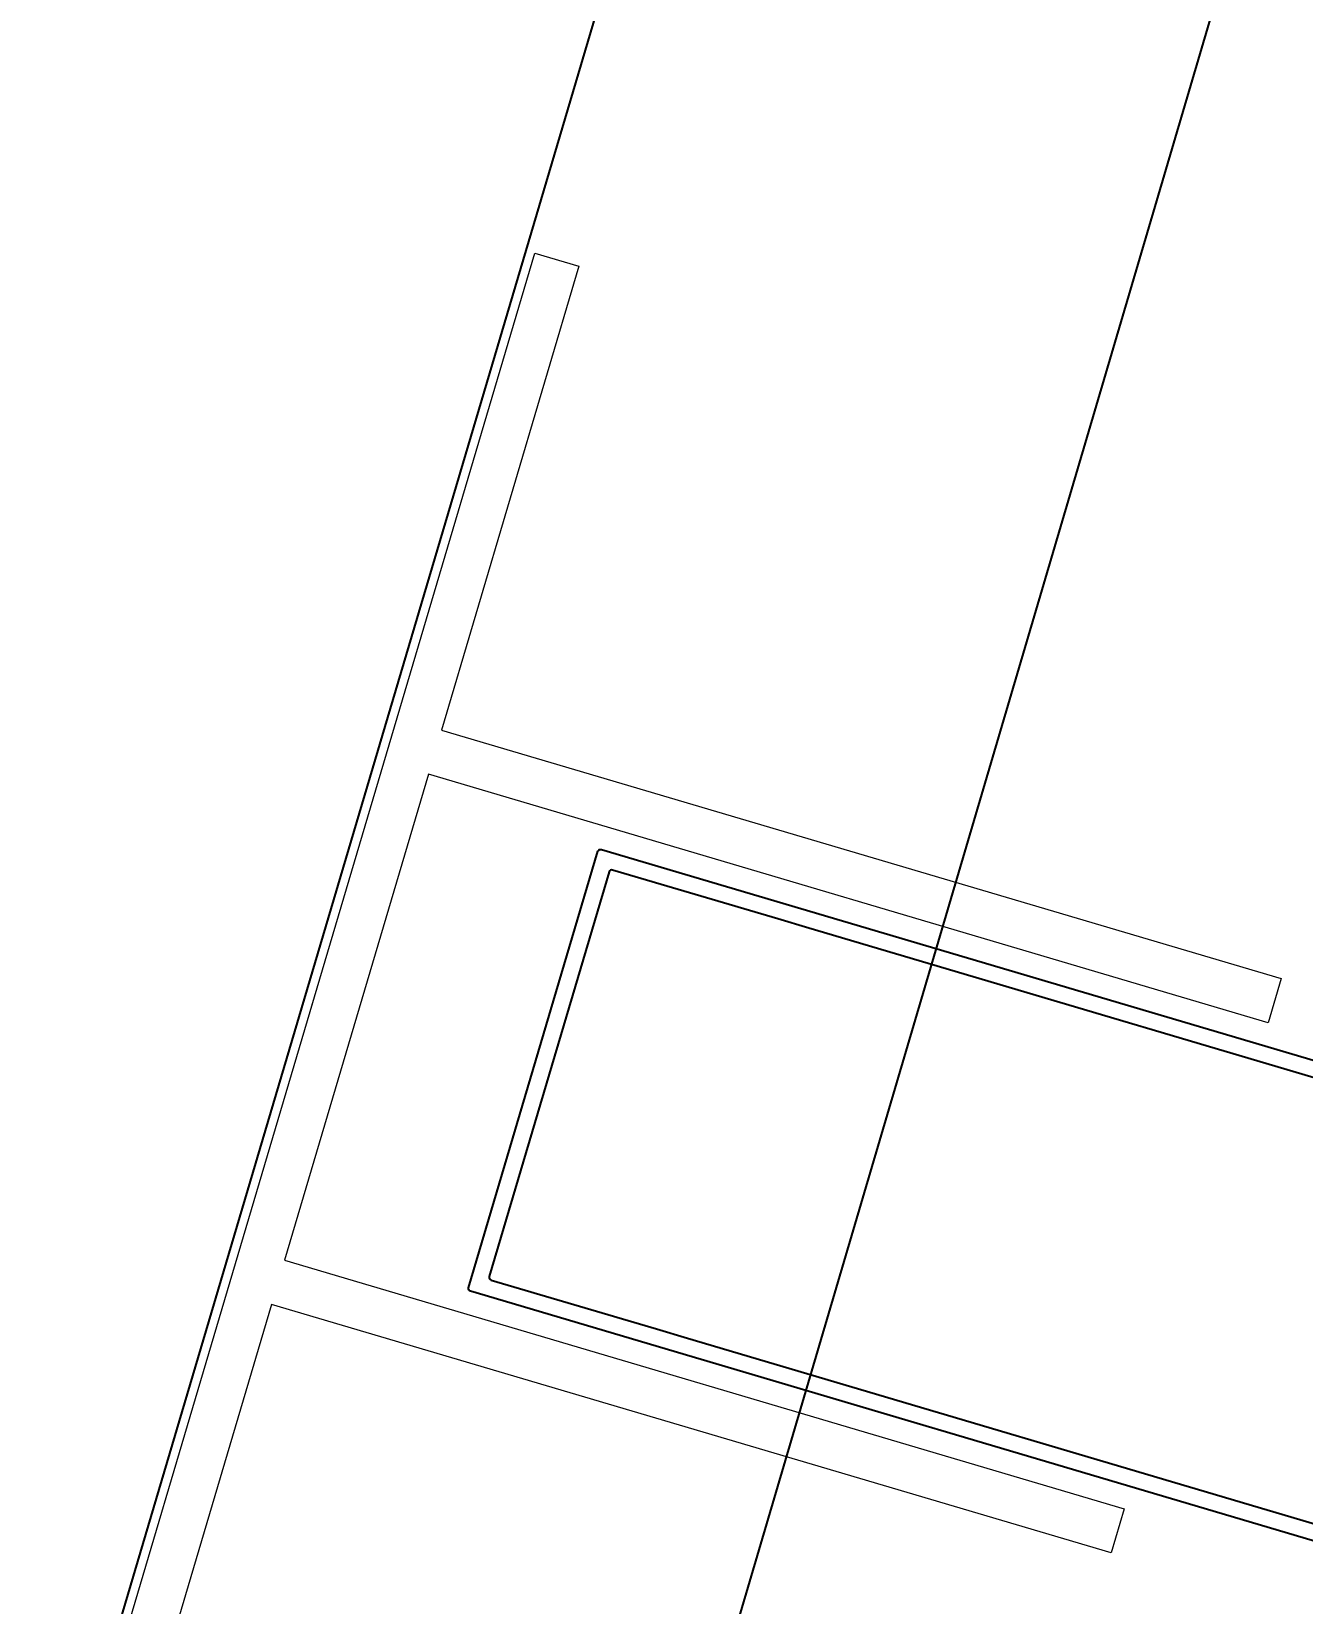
# Model space of a CAD drawing. Header units: millimetres. Extents: x 62878 to 70819, y -67946 to -61850.
# Drawn here: x 67872.69 to 67886.48, y -65902.83 to -65885.77 of the extents above; entities that cross this region are included whole.
import ezdxf
from ezdxf.enums import TextEntityAlignment as Align

# ---------------------------------------------------------------- set-up
doc = ezdxf.new("R2010")
doc.units = ezdxf.units.MM
for name, color, linetype, lineweight in [('antet_3', 7, 'Continuous', 9), ('Dog_dos_yeni', 63, 'Continuous', 5), ('DOGRAMA', 171, 'Continuous', 0)]:
    doc.layers.add(name, color=color, linetype=linetype, lineweight=lineweight)
doc.layers.add('ÇATI K', color=254, linetype='Continuous')
doc.styles.add('bold', font='arial.ttf', dxfattribs={"height": 10})

msp = doc.modelspace()

# ---------------------------------------------------------------- linework, layer by layer
msp.add_lwpolyline([(68896.02066502631, -63031.43519410248), (69030.25944186504, -63071.18378898385), (69185.2789618937, -62547.65255934227), (68892.99857577804, -62461.10726346668, 1.044367817173394), (68063.1984222013, -62298.72991434322, 0.2043746373996395), (63106.96025407397, -62494.78258919505, 0.3539527355379972), (62932.93996584662, -62997.825353625), (63753.18486962488, -65779.59786478638), (64154.95366467919, -67142.15251756221), (65336.72250243354, -66792.62198400985), (65336.69978150922, -66829.11190277508), (65270.53542169294, -66829.0707046726, 0.6267890062731037), (65270.19918370779, -67369.07059999109), (65531.84452784718, -67369.23351688065, 0.9262424964682344), (66130.08755876668, -67369.60602071379), (66391.73290290477, -67369.76893760463, 0.6267427171847498), (66392.06914089088, -66829.76904228561), (66326.14716633759, -66829.72799510749), (66326.16988726193, -66793.2380763422), (67506.155742504, -67144.12829054108), (68467.02457055586, -63899.0863823687), (68625.20366853199, -63946.03714330423), (68896.02440533682, -63031.42256234252)], format="xyb")
at = {"layer": 'Dog_dos_yeni'}
msp.add_lwpolyline([(67873.32379783285, -65904.47333923433), (67878.15041292532, -65888.17291633341), (67878.62983712829, -65888.31487560083), (67877.13926482026, -65893.348829732), (67886.24832467674, -65896.04605581312), (67886.1063654093, -65896.52548001605), (67876.99730555288, -65893.82825393495), (67875.43575361121, -65899.10192016761), (67884.54481346763, -65901.7991462487), (67884.40285420019, -65902.27857045167), (67875.2937943438, -65899.5813443706), (67873.80322203583, -65904.61529850174), (67873.32379783285, -65904.47333923433)], close=True, dxfattribs=at)
at = {"layer": 'DOGRAMA', "lineweight": -2}
msp.add_lwpolyline([(66522.14423307081, -66852.65293908927), (67506.15571104952, -67144.12828122707), (68892.83019807414, -62461.05740621478)], dxfattribs=at)
at = {"layer": 'DOGRAMA', "lineweight": -2, "ltscale": 0.5}
msp.add_lwpolyline([(67887.55945770757, -65902.4310640492), (67877.45319550899, -65899.4385626919, -0.4142135623729288), (67877.43294761283, -65899.40127968365), (67878.83550517498, -65894.66456855832, -0.4142135623729288), (67878.87278818323, -65894.64432066218), (67888.97905038178, -65897.63682201954, -0.4142135623732619)], format="xyb", dxfattribs=at)
msp.add_lwpolyline([(67881.12291902117, -65895.49831785889), (67880.78732207912, -65895.39894637169), (67878.99427556002, -65894.86801871154, 0.4142135623730953), (67878.95699255177, -65894.88826660765), (67877.65664566218, -65899.27979230683, 0.4142135623730951), (67877.6768935583, -65899.31707531509), (67879.4699400774, -65899.84800297527), (67879.80553701948, -65899.94737446247), (67887.03525400025, -65902.08812021524, 0.4142135623730951), (67887.07253700848, -65902.06787231905), (67888.37288389812, -65897.67634661989, 0.4142135623722071), (67888.35263600192, -65897.63906361167)], format="xyb", close=True, dxfattribs=at)
at = {"layer": 'ÇATI K', "color": 0}
msp.add_line((68230.55789600135, -64714.94603465045), (67736.63792858963, -66390.56612160095), dxfattribs=at)

# ---------------------------------------------------------------- texts
at = {"layer": 'antet_3', "linetype": 'ByBlock', "style": 'bold'}
msp.add_text('CAM ', height=16, rotation=253.5761452701001, dxfattribs=at).set_placement((67887.30504006267, -65927.44009780117), align=Align.MIDDLE_CENTER)

doc.saveas('drawing.dxf')
